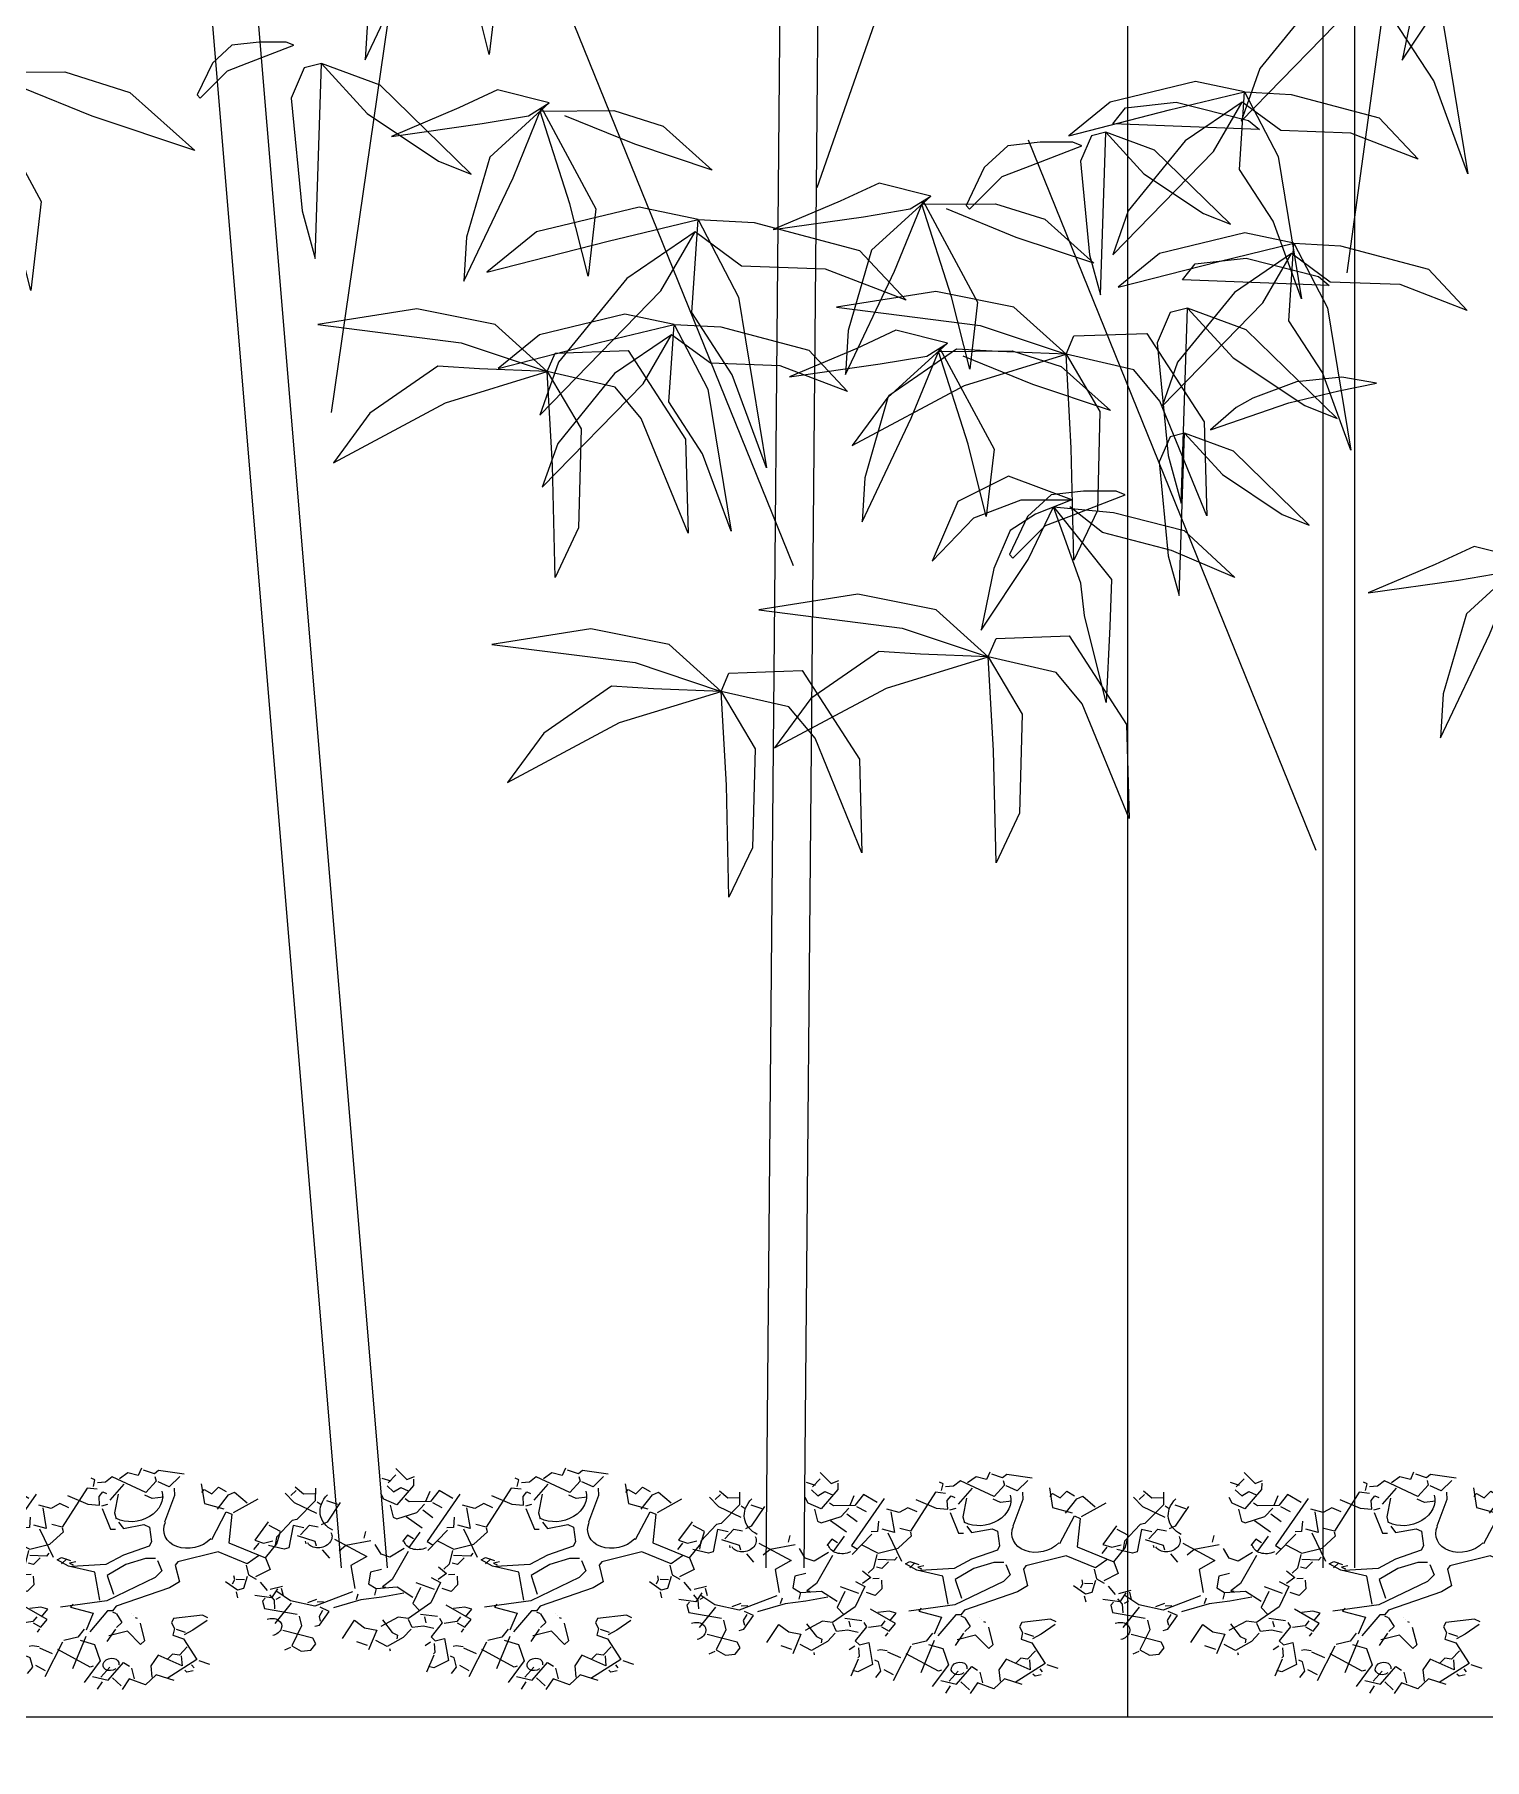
# Model space of a CAD drawing. Extents: x -1568 to -728, y -1287 to -990.
# Drawn here: x -1351.689 to -1349.347, y -1097.1 to -1094.314 of the extents above; entities that cross this region are included whole.
import ezdxf

# ---------------------------------------------------------------- set-up
doc = ezdxf.new("R2010")
doc.units = 0
doc.header["$LTSCALE"] = 5
doc.layers.get('0').update_dxf_attribs({"linetype": 'CONTINUOUS'})
doc.layers.add('绿化', color=3, linetype='CONTINUOUS')
doc.layers.add('路面边线', color=7, linetype='CONTINUOUS')

# ---------------------------------------------------------------- blocks, each defined once
blk = doc.blocks.new('A$C3DF60D46')
at = {"color": 3}
for p, q in [((753.5334, 876.300001), (732.3667, 829.733351)), ((973.6667, 876.300001), (982.1334, 833.966701)), ((1024.4667, 897.466701), (1007.5334, 867.833351)), ((1024.4667, 884.766701), (1041.40005, 872.066701)), ((1054.10005, 884.766701), (1037.1667, 846.666701)), ((732.3667, 829.733351), (711.20005, 833.966701)), ((715.43335, 825.500001), (719.6667, 804.333351)), ((757.7667, 855.133351), (783.1667, 833.966701)), ((795.8667, 855.133351), (774.70005, 838.200001)), ((787.40005, 825.500001), (774.70005, 800.100001)), ((952.50005, 825.500001), (927.10005, 804.333351)), ((977.90005, 829.733351), (969.4334, 817.033351)), ((1007.5334, 867.833351), (977.90005, 859.366701)), ((982.1334, 833.966701), (1041.40005, 787.400001)), ((1037.1667, 846.666701), (986.3667, 791.633351)), ((719.6667, 804.333351), (774.70005, 753.533351)), ((753.5334, 808.566701), (736.60005, 791.633351)), ((774.70005, 800.100001), (753.5334, 808.566701)), ((774.70005, 753.533351), (804.3334, 783.166701)), ((804.3334, 783.166701), (808.5667, 804.333351)), ((918.6334, 808.566701), (965.20005, 753.533351)), ((1041.40005, 787.400001), (1054.10005, 787.400001)), ((1054.10005, 787.400001), (1104.90005, 745.066701)), ((317.50005, 736.600001), (330.20005, 715.433351)), ((321.73335, 651.933351), (397.93335, 732.366701)), ((330.20005, 715.433351), (355.60005, 732.366701)), ((355.60005, 732.366701), (381.00005, 719.666701)), ((397.93335, 732.366701), (419.10005, 719.666701)), ((444.50005, 736.600001), (452.9667, 745.066701)), ((452.9667, 715.433351), (444.50005, 736.600001)), ((605.3667, 736.600001), (719.6667, 605.366701)), ((626.53335, 728.133351), (656.1667, 766.233351)), ((656.1667, 766.233351), (685.80005, 736.600001)), ((681.5667, 732.366701), (660.40005, 706.966701)), ((681.5667, 770.466701), (698.50005, 740.833351)), ((685.80005, 736.600001), (740.83335, 753.533351)), ((728.13335, 711.200001), (702.73335, 732.366701)), ((740.83335, 753.533351), (749.30005, 766.233351)), ((791.6334, 757.766701), (791.6334, 715.433351)), ((965.20005, 753.533351), (982.1334, 749.300001)), ((1011.7667, 757.766701), (990.60005, 745.066701)), ((1007.5334, 698.500001), (1049.8667, 732.366701)), ((1041.40005, 732.366701), (1011.7667, 757.766701)), ((1028.70005, 753.533351), (1054.10005, 770.466701)), ((1054.10005, 770.466701), (1079.50005, 698.500001)), ((1104.90005, 745.066701), (1113.3667, 719.666701)), ((211.6667, 681.566701), (275.1667, 715.433351)), ((275.1667, 715.433351), (287.8667, 706.966701)), ((287.8667, 706.966701), (313.2667, 728.133351)), ((287.8667, 698.500001), (287.8667, 681.566701)), ((372.53335, 698.500001), (419.10005, 656.166701)), ((419.10005, 719.666701), (440.2667, 723.900001)), ((431.80005, 690.033351), (423.33335, 681.566701)), ((444.50005, 677.333351), (431.80005, 690.033351)), ((444.50005, 702.733351), (469.90005, 715.433351)), ((469.90005, 715.433351), (558.80005, 605.366701)), ((524.93335, 706.966701), (478.3667, 660.400001)), ((529.1667, 664.633351), (550.33335, 685.800001)), ((550.33335, 685.800001), (575.73335, 677.333351)), ((575.73335, 677.333351), (605.3667, 698.500001)), ((596.90005, 685.800001), (601.13335, 613.833351)), ((711.20005, 715.433351), (690.03335, 681.566701)), ((757.7667, 706.966701), (723.90005, 656.166701)), ((783.1667, 706.966701), (728.13335, 711.200001)), ((791.6334, 715.433351), (783.1667, 706.966701)), ((872.0667, 690.033351), (880.5334, 668.866701)), ((956.7334, 690.033351), (884.7667, 605.366701)), ((1007.5334, 681.566701), (1007.5334, 698.500001)), ((1032.9334, 698.500001), (1032.9334, 706.966701)), ((1079.50005, 698.500001), (1092.20005, 698.500001)), ((1092.20005, 698.500001), (1130.30005, 723.900001)), ((224.3667, 677.333351), (258.23335, 651.933351)), ((245.53335, 643.466701), (249.7667, 618.066701)), ((258.23335, 651.933351), (283.63335, 677.333351)), ((287.8667, 681.566701), (321.73335, 651.933351)), ((309.03335, 626.533351), (325.9667, 643.466701)), ((393.70005, 668.866701), (414.8667, 609.600001)), ((427.5667, 643.466701), (444.50005, 643.466701)), ((448.73335, 647.700001), (444.50005, 677.333351)), ((478.3667, 660.400001), (448.73335, 647.700001)), ((635.00005, 664.633351), (643.4667, 630.766701)), ((732.3667, 643.466701), (770.4667, 601.133351)), ((753.5334, 626.533351), (766.2334, 643.466701)), ((766.2334, 643.466701), (783.1667, 626.533351)), ((931.3334, 660.400001), (863.60005, 656.166701)), ((952.50005, 647.700001), (931.3334, 660.400001)), ((994.8334, 664.633351), (982.1334, 630.766701)), ((131.23335, 609.600001), (114.3, 588.433351)), ((152.4, 592.666701), (131.23335, 609.600001)), ((169.33335, 613.833351), (152.4, 592.666701)), ((177.8, 605.366701), (169.33335, 613.833351)), ((173.5667, 635.000001), (177.8, 567.266701)), ((249.7667, 618.066701), (292.10005, 537.633351)), ((279.40005, 622.300001), (309.03335, 626.533351)), ((414.8667, 609.600001), (414.8667, 588.433351)), ((444.50005, 635.000001), (436.03335, 558.800001)), ((558.80005, 605.366701), (584.20005, 622.300001)), ((558.80005, 588.433351), (558.80005, 601.133351)), ((601.13335, 613.833351), (630.7667, 635.000001)), ((618.0667, 618.066701), (601.13335, 512.233351)), ((643.4667, 630.766701), (660.40005, 635.000001)), ((694.2667, 601.133351), (656.1667, 558.800001)), ((723.90005, 575.733351), (660.40005, 626.533351)), ((719.6667, 605.366701), (706.9667, 588.433351)), ((783.1667, 601.133351), (825.50005, 584.200001)), ((825.50005, 584.200001), (846.6667, 601.133351)), ((846.6667, 601.133351), (855.1334, 639.233351)), ((884.7667, 605.366701), (931.3334, 588.433351)), ((93.13335, 579.966701), (67.73335, 533.400001)), ((110.0667, 575.733351), (93.13335, 579.966701)), ((148.1667, 537.633351), (110.0667, 575.733351)), ((177.8, 567.266701), (131.23335, 533.400001)), ((402.1667, 550.333351), (347.13335, 546.100001)), ((410.63335, 575.733351), (402.1667, 550.333351)), ((436.03335, 558.800001), (423.33335, 554.566701)), ((601.13335, 558.800001), (558.80005, 588.433351)), ((656.1667, 558.800001), (601.13335, 558.800001)), ((660.40005, 554.566701), (677.33335, 512.233351)), ((774.70005, 588.433351), (833.9667, 508.000001)), ((855.1334, 550.333351), (884.7667, 550.333351)), ((884.7667, 550.333351), (897.4667, 512.233351)), ((931.3334, 588.433351), (935.5667, 508.000001)), ((1109.1334, 520.700001), (1138.7667, 563.033351)), ((1134.5334, 571.500001), (1155.70005, 546.100001)), ((1155.70005, 546.100001), (1198.0334, 567.266701)), ((1172.6334, 550.333351), (1181.10005, 541.866701)), ((38.1, 537.633351), (110.0667, 512.233351)), ((127, 520.700001), (114.3, 508.000001)), ((114.3, 508.000001), (139.7, 414.866651)), ((182.03335, 440.266701), (127, 520.700001)), ((347.13335, 546.100001), (334.43335, 533.400001)), ((334.43335, 533.400001), (338.6667, 482.600001)), ((579.9667, 503.766701), (558.80005, 486.833351)), ((592.6667, 499.533351), (579.9667, 503.766701)), ((609.60005, 529.166701), (618.0667, 520.700001)), ((618.0667, 520.700001), (660.40005, 537.633351)), ((635.00005, 520.700001), (656.1667, 503.766701)), ((656.1667, 503.766701), (668.8667, 512.233351)), ((677.33335, 512.233351), (694.2667, 499.533351)), ((706.9667, 512.233351), (690.03335, 482.600001)), ((833.9667, 508.000001), (863.60005, 491.066701)), ((897.4667, 512.233351), (880.5334, 491.066701)), ((1041.40005, 503.766701), (1066.80005, 499.533351)), ((1049.8667, 482.600001), (1109.1334, 520.700001)), ((1181.10005, 516.466701), (1100.6667, 469.900001)), ((1109.1334, 512.233351), (1164.1667, 457.200001)), ((1181.10005, 541.866701), (1181.10005, 516.466701)), ((338.6667, 482.600001), (347.13335, 469.900001)), ((347.13335, 469.900001), (419.10005, 461.433351)), ((419.10005, 461.433351), (469.90005, 444.500001)), ((469.90005, 444.500001), (558.80005, 465.666701)), ((503.7667, 427.566701), (567.2667, 469.900001)), ((546.10005, 478.366701), (563.03335, 478.366701)), ((563.03335, 478.366701), (554.5667, 469.900001)), ((567.2667, 469.900001), (592.6667, 499.533351)), ((567.2667, 495.300001), (584.20005, 482.600001)), ((664.63335, 465.666701), (668.8667, 436.033351)), ((685.80005, 478.366701), (668.8667, 474.133351)), ((690.03335, 482.600001), (715.43335, 469.900001)), ((732.3667, 482.600001), (711.20005, 457.200001)), ((711.20005, 457.200001), (749.30005, 397.933351)), ((774.70005, 478.366701), (732.3667, 440.266701)), ((766.2334, 457.200001), (795.8667, 410.633351)), ((825.50005, 478.366701), (791.6334, 431.800001)), ((812.80005, 452.966701), (872.0667, 457.200001)), ((880.5334, 491.066701), (825.50005, 478.366701)), ((863.60005, 491.066701), (855.1334, 486.833351)), ((872.0667, 457.200001), (927.10005, 465.666701)), ((880.5334, 491.066701), (889.00005, 469.900001)), ((927.10005, 465.666701), (1003.30005, 461.433351)), ((931.3334, 486.833351), (939.80005, 469.900001)), ((944.0334, 499.533351), (1049.8667, 482.600001)), ((1016.00005, 452.966701), (1037.1667, 474.133351)), ((1041.40005, 495.300001), (1024.4667, 491.066701)), ((1032.9334, 461.433351), (1045.6334, 444.500001)), ((1096.4334, 461.433351), (1096.4334, 427.566701)), ((0, 410.633351), (25.4, 440.266701)), ((25.4, 452.966701), (71.9667, 402.166651)), ((139.7, 414.866651), (55.03335, 334.433351)), ((334.43335, 414.866651), (330.20005, 376.766651)), ((338.6667, 423.333351), (364.0667, 431.800001)), ((364.0667, 431.800001), (419.10005, 427.566701)), ((419.10005, 427.566701), (474.13335, 406.400001)), ((508.00005, 330.200001), (503.7667, 427.566701)), ((668.8667, 436.033351), (690.03335, 419.100001)), ((690.03335, 419.100001), (711.20005, 436.033351)), ((1049.8667, 414.866651), (1016.00005, 452.966701)), ((1045.6334, 444.500001), (1045.6334, 427.566701)), ((1062.5667, 414.866651), (1049.8667, 414.866651)), ((1075.2667, 376.766651), (1147.2334, 427.566701)), ((1096.4334, 427.566701), (1134.5334, 368.300001)), ((16.93335, 372.533351), (0, 410.633351)), ((55.03335, 334.433351), (16.93335, 372.533351)), ((50.8, 385.233351), (25.4, 385.233351)), ((71.9667, 402.166651), (50.8, 385.233351)), ((63.5, 389.466651), (80.43335, 372.533351)), ((105.83335, 330.200001), (173.5667, 393.700001)), ((173.5667, 393.700001), (283.63335, 393.700001)), ((283.63335, 393.700001), (292.10005, 385.233351)), ((292.10005, 385.233351), (292.10005, 325.966651)), ((330.20005, 376.766651), (351.3667, 359.833351)), ((474.13335, 406.400001), (469.90005, 338.666651)), ((656.1667, 309.033351), (711.20005, 376.766651)), ((783.1667, 368.300001), (740.83335, 347.133351)), ((749.30005, 397.933351), (817.0334, 364.066651)), ((795.8667, 410.633351), (783.1667, 381.000001)), ((817.0334, 364.066651), (842.4334, 376.766651)), ((842.4334, 376.766651), (893.2334, 359.833351)), ((884.7667, 381.000001), (867.8334, 330.200001)), ((935.5667, 368.300001), (905.9334, 351.366651)), ((956.7334, 402.166651), (935.5667, 368.300001)), ((999.0667, 351.366651), (956.7334, 402.166651)), ((1071.0334, 355.600001), (1075.2667, 376.766651)), ((1134.5334, 368.300001), (1113.3667, 342.900001)), ((55.03335, 334.433351), (50.8, 292.100001)), ((71.9667, 347.133351), (105.83335, 330.200001)), ((110.0667, 325.966651), (110.0667, 292.100001)), ((292.10005, 325.966651), (321.73335, 313.266651)), ((351.3667, 359.833351), (491.0667, 321.733351)), ((491.0667, 321.733351), (613.83335, 338.666651)), ((588.43335, 330.200001), (533.40005, 292.100001)), ((579.9667, 338.666651), (588.43335, 330.200001)), ((647.70005, 342.900001), (664.63335, 355.600001)), ((668.8667, 321.733351), (647.70005, 342.900001)), ((664.63335, 355.600001), (694.2667, 359.833351)), ((681.5667, 325.966651), (694.2667, 313.266651)), ((736.60005, 338.666651), (732.3667, 321.733351)), ((732.3667, 321.733351), (770.4667, 283.633351)), ((757.7667, 309.033351), (783.1667, 325.966651)), ((774.70005, 355.600001), (774.70005, 334.433351)), ((783.1667, 325.966651), (812.80005, 330.200001)), ((812.80005, 330.200001), (817.0334, 359.833351)), ((817.0334, 325.966651), (842.4334, 304.800001)), ((867.8334, 330.200001), (855.1334, 317.500001)), ((905.9334, 351.366651), (939.80005, 292.100001)), ((965.20005, 330.200001), (939.80005, 309.033351)), ((1087.9667, 338.666651), (1071.0334, 355.600001)), ((1113.3667, 342.900001), (1087.9667, 338.666651)), ((1138.7667, 364.066651), (1155.70005, 359.833351)), ((50.8, 292.100001), (93.13335, 279.400001)), ((110.0667, 292.100001), (93.13335, 270.933351)), ((114.3, 287.866651), (131.23335, 249.766651)), ((143.93335, 287.866651), (122.7667, 279.400001)), ((148.1667, 287.866651), (148.1667, 300.566651)), ((148.1667, 249.766651), (173.5667, 287.866651)), ((156.63335, 275.166651), (148.1667, 287.866651)), ((321.73335, 313.266651), (469.90005, 296.333351)), ((469.90005, 296.333351), (482.60005, 283.633351)), ((474.13335, 270.933351), (482.60005, 279.400001)), ((482.60005, 283.633351), (495.30005, 287.866651)), ((495.30005, 287.866651), (554.5667, 232.833351)), ((533.40005, 292.100001), (563.03335, 241.300001)), ((677.33335, 287.866651), (656.1667, 309.033351)), ((694.2667, 309.033351), (677.33335, 287.866651)), ((681.5667, 283.633351), (690.03335, 275.166651)), ((694.2667, 313.266651), (728.13335, 317.500001)), ((770.4667, 283.633351), (762.00005, 266.700001)), ((842.4334, 304.800001), (889.00005, 287.866651)), ((855.1334, 317.500001), (859.3667, 304.800001)), ((884.7667, 279.400001), (884.7667, 270.933351)), ((889.00005, 287.866651), (914.40005, 317.500001)), ((84.6667, 258.233351), (71.9667, 224.366651)), ((131.23335, 249.766651), (148.1667, 249.766651)), ((152.4, 245.533351), (152.4, 224.366651)), ((423.33335, 237.066651), (427.5667, 241.300001)), ((431.80005, 249.766651), (431.80005, 249.766651)), ((436.03335, 258.233351), (436.03335, 258.233351)), ((474.13335, 270.933351), (465.6667, 237.066651)), ((465.6667, 237.066651), (482.60005, 224.366651)), ((554.5667, 241.300001), (554.5667, 241.300001)), ((558.80005, 228.600001), (558.80005, 228.600001)), ((567.2667, 245.533351), (588.43335, 224.366651)), ((694.2667, 224.366651), (711.20005, 232.833351)), ((711.20005, 232.833351), (719.6667, 232.833351)), ((736.60005, 266.700001), (740.83335, 190.500001)), ((762.00005, 266.700001), (736.60005, 266.700001)), ((766.2334, 258.233351), (770.4667, 228.600001)), ((770.4667, 228.600001), (774.70005, 224.366651)), ((774.70005, 266.700001), (791.6334, 258.233351)), ((29.63335, 224.366651), (63.5, 224.366651)), ((33.8667, 220.133351), (33.8667, 194.733351)), ((42.33335, 190.500001), (55.03335, 186.266651)), ((59.2667, 186.266651), (67.73335, 207.433351)), ((63.5, 156.633351), (59.2667, 186.266651)), ((241.30005, 182.033351), (254.00005, 194.733351)), ((254.00005, 194.733351), (330.20005, 207.433351)), ((330.20005, 207.433351), (338.6667, 194.733351)), ((338.6667, 194.733351), (334.43335, 173.566651)), ((419.10005, 220.133351), (419.10005, 156.633351)), ((431.80005, 148.166651), (457.20005, 203.200001)), ((457.20005, 203.200001), (508.00005, 203.200001)), ((486.83335, 220.133351), (516.4667, 186.266651)), ((550.33335, 186.266651), (546.10005, 127.000001)), ((584.20005, 211.666651), (550.33335, 186.266651)), ((567.2667, 220.133351), (622.30005, 122.766651)), ((575.73335, 114.300001), (647.70005, 198.966651)), ((588.43335, 224.366651), (626.53335, 224.366651)), ((630.7667, 220.133351), (698.50005, 118.533351)), ((694.2667, 220.133351), (664.63335, 190.500001)), ((723.90005, 194.733351), (732.3667, 203.200001)), ((723.90005, 160.866651), (723.90005, 194.733351)), ((740.83335, 190.500001), (783.1667, 177.800001)), ((774.70005, 220.133351), (804.3334, 169.333351)), ((783.1667, 177.800001), (795.8667, 186.266651)), ((245.53335, 173.566651), (287.8667, 152.400001)), ((287.8667, 152.400001), (313.2667, 143.933351)), ((330.20005, 169.333351), (309.03335, 152.400001)), ((342.90005, 152.400001), (317.50005, 131.233351)), ((334.43335, 173.566651), (342.90005, 152.400001)), ((419.10005, 156.633351), (431.80005, 148.166651)), ((715.43335, 165.100001), (694.2667, 139.700001)), ((740.83335, 143.933351), (723.90005, 160.866651)), ((317.50005, 131.233351), (296.33335, 50.800001)), ((313.2667, 101.600001), (338.6667, 80.433351)), ((338.6667, 42.333351), (393.70005, 97.366651)), ((393.70005, 97.366651), (419.10005, 67.733351)), ((486.83335, 101.600001), (474.13335, 84.666651)), ((537.63335, 55.033351), (486.83335, 101.600001)), ((524.93335, 97.366651), (554.5667, 71.966651)), ((546.10005, 127.000001), (601.13335, 67.733351)), ((567.2667, 114.300001), (575.73335, 114.300001)), ((292.10005, 46.566651), (266.70005, 25.400001)), ((296.33335, 50.800001), (385.23335, 12.700001)), ((334.43335, 76.200001), (338.6667, 42.333351)), ((338.6667, 80.433351), (355.60005, 88.900001)), ((355.60005, 88.900001), (372.53335, 76.200001)), ((419.10005, 67.733351), (423.33335, 29.633351)), ((469.90005, 76.200001), (469.90005, 38.100001)), ((524.93335, 59.266651), (508.00005, 25.400001)), ((575.73335, 80.433351), (537.63335, 55.033351)), ((554.5667, 55.033351), (571.50005, 33.866651)), ((313.2667, 38.100001), (309.03335, 25.400001)), ((313.2667, 16.933351), (330.20005, 16.933351)), ((330.20005, 16.933351), (334.43335, 25.400001)), ((368.30005, 0.000001), (410.63335, 33.866651)), ((410.63335, 33.866651), (444.50005, 8.466651)), ((444.50005, 8.466651), (482.60005, 42.333351)), ((482.60005, 42.333351), (508.00005, 12.700001))]:
    blk.add_line(p, q, dxfattribs=at)
for centre, radius, start, end in [((893.2334, 778.933351), 84.66665, 316.84761, 50.906141), ((994.8334, 706.966701), 33.86665, 165.963757, 347.471192), ((355.60005, 639.233351), 76.2, 177.137595, 319.398705), ((736.60005, 626.533351), 42.33335, 255.963757, 0), ((228.60005, 499.533351), 71.96665, 231.842773, 30.963757), ((1176.8667, 448.733351), 29.63335, 81.869898, 270), ((520.70005, 105.833351), 21.16665, 243.434949, 201.801409)]:
    blk.add_arc(centre, radius, start, end, dxfattribs=at)
blk = doc.blocks.new('tree104')
at = {"color": 0}
for points in [[(-3876.7, 19704.6), (-2233.9, 0)], [(-3636.1, 19724.7), (-1991.5, 0)], [(2928.1, 17411.8), (2928.1, 0)], [(3094.4, 17411.8), (3094.4, 0)], [(141.4, 15879.6), (0, 0)], [(341, 15877.8), (199.6, 0)], [(269.3, 7255.3), (2255.4, 12927.3)], [(-2284.4, 6073.7), (-1338.6, 12596.4)], [(3055.8, 6807.3), (3629.7, 10976.4)], [(145.1, 5266.9), (-1368.1, 9000.9)], [(-1658.2, 8865.6), (-1930.3, 8933.6), (-2134.4, 8838.4), (-2488.1, 8688.9), (-2011.9, 8756.8), (-1767.1, 8797.6), (-1658.2, 8865.6), (-1971.1, 8580.1), (-2093.6, 8158.6), (-2107.2, 7927.4), (-1848.7, 8471.3), (-1699, 8838.4), (-1413.4, 8308.1), (-1454.2, 7954.6), (-1549.4, 8335.3), (-1705.6, 8822.4), (-1318.1, 8824.8), (-1059.6, 8743.2), (-801.2, 8512.1), (-1209.3, 8648.1), (-1576.6, 8797.6)], [(3411.5, 8248.4), (3344.9, 7924.8), (3592.4, 8296)], [(3331.4, 8632.8), (3021.2, 8698.1), (2482.5, 8567.5), (2221.3, 8355.4), (2858, 8518.6), (3331.4, 8632.8), (3543.6, 8224.9), (3690.5, 7327.5), (3511, 7817), (3298.7, 8143.3), (3331.4, 8632.8), (3625.2, 8616.5), (4180.3, 8469.6), (4425.1, 8208.6), (4000.7, 8371.7), (3559.9, 8388.1), (3315.1, 8567.5), (2955.9, 8322.8), (2596.8, 7882.2), (2498.8, 7604.8), (3135.5, 8257.5), (3315.1, 8567.5)], [(-4134.3, 7917.8), (-4493.4, 8007.5), (-4762.8, 7881.9), (-5229.7, 7684.4), (-4601.2, 7774.2), (-4277.9, 7828), (-4134.3, 7917.8), (-4547.3, 7540.8), (-4708.9, 6984.4), (-4726.9, 6679.3), (-4385.7, 7397.3), (-4188.2, 7881.9), (-3811.1, 7181.9), (-3864.9, 6715.2), (-3990.6, 7217.8), (-4196.8, 7860.7), (-3685.3, 7863.9), (-3344.2, 7756.2), (-3003, 7451.1), (-3541.7, 7630.6), (-4026.5, 7828)], [(-2521.6, 8019.9), (-2664.5, 8019.9), (-2807.3, 8004), (-2910.4, 7908.9), (-2989.8, 7742.3), (-2973.9, 7726.4), (-2831.1, 7869.2), (-2727.9, 7908.9), (-2482, 8004), (-2521.6, 8019.9)], [(-2336.1, 7907.6), (-2427.3, 7884.8), (-2495.7, 7725.3), (-2438.7, 7133), (-2370.3, 6882.4), (-2336.1, 7907.6), (-2096.8, 7645.6), (-1720.7, 7395), (-1549.7, 7326.6), (-2028.4, 7793.7), (-2336.1, 7907.6)], [(2517.1, 7758.8), (2258.6, 7813.2), (1809.7, 7704.4), (1592, 7527.6), (2122.6, 7663.6), (2517.1, 7758.8), (2694, 7418.8), (2816.4, 6671), (2666.8, 7078.9), (2489.9, 7350.9), (2517.1, 7758.8), (2762, 7745.2), (3224.5, 7622.8), (3428.6, 7405.2), (3074.9, 7541.2), (2707.6, 7554.8), (2503.5, 7704.4), (2204.2, 7500.4), (1904.9, 7133.3), (1823.3, 6902.1), (2353.9, 7446), (2503.5, 7704.4)], [(-1138.8, 7701.2), (-1410.9, 7769.2), (-1615, 7674.1), (-1968.7, 7524.5), (-1492.5, 7592.5), (-1247.7, 7633.3), (-1138.8, 7701.2), (-1451.7, 7415.7), (-1574.2, 6994.2), (-1587.8, 6763), (-1329.3, 7306.9), (-1179.6, 7674.1), (-894, 7143.8), (-934.8, 6790.2), (-1030, 7170.9), (-1186.2, 7658), (-798.7, 7660.5), (-540.2, 7578.9), (-281.8, 7347.7), (-689.9, 7483.7), (-1057.2, 7633.3)], [(1823.5, 7589.9), (1890.1, 7675.6), (2156.7, 7704.1), (2537.6, 7609), (2594.7, 7561.4), (1823.5, 7589.9)], [(1787.4, 7546.6), (1711.4, 7527.7), (1654.4, 7394.8), (1701.9, 6901.1), (1758.9, 6692.3), (1787.4, 7546.6), (1986.8, 7328.3), (2300.2, 7119.5), (2442.7, 7062.5), (2043.8, 7451.7), (1787.4, 7546.6)], [(1614, 7494.8), (1442.6, 7494.8), (1271.2, 7475.7), (1147.4, 7361.5), (1052.2, 7161.7), (1071.3, 7142.6), (1242.7, 7313.9), (1366.4, 7361.5), (1661.6, 7475.7), (1614, 7494.8)], [(2893.4, 3770.3), (1380.1, 7504.4)], [(867.3, 7211.2), (595.3, 7279.2), (391.2, 7184), (37.5, 7034.5), (513.6, 7102.4), (758.5, 7143.2), (867.3, 7211.2), (554.4, 6925.7), (432, 6504.2), (418.4, 6273), (676.9, 6816.9), (826.5, 7184), (1112.2, 6653.7), (1071.4, 6300.2), (976.2, 6680.9), (820, 7168), (1207.4, 7170.4), (1465.9, 7088.8), (1724.4, 6857.7), (1316.3, 6993.7), (949, 7143.2)], [(-356.4, 7087.8), (-666.6, 7153), (-1205.3, 7022.5), (-1466.5, 6810.4), (-829.8, 6973.5), (-356.4, 7087.8), (-144.2, 6679.8), (2.8, 5782.4), (-176.8, 6271.9), (-389, 6598.3), (-356.4, 7087.8), (-62.5, 7071.5), (492.5, 6924.6), (737.4, 6663.5), (312.9, 6826.7), (-127.8, 6843), (-372.7, 7022.5), (-731.9, 6777.7), (-1091, 6337.2), (-1189, 6059.8), (-552.3, 6712.5), (-372.7, 7022.5)], [(2776.5, 6962.8), (2518, 7017.2), (2069.1, 6908.4), (1851.4, 6731.6), (2382, 6867.6), (2776.5, 6962.8), (2953.3, 6622.9), (3075.8, 5875), (2926.1, 6282.9), (2749.3, 6554.9), (2776.5, 6962.8), (3021.3, 6949.2), (3483.9, 6826.8), (3687.9, 6609.3), (3334.2, 6745.2), (2966.9, 6758.8), (2762.9, 6908.4), (2463.6, 6704.4), (2164.3, 6337.3), (2082.7, 6106.2), (2613.2, 6650.1), (2762.9, 6908.4)], [(2191.1, 6769.9), (2257.7, 6855.5), (2524.3, 6884.1), (2905.2, 6788.9), (2962.3, 6741.3), (2191.1, 6769.9)], [(1578.3, 6379.5), (1304.1, 6626.2), (892.7, 6708.4), (371.7, 6626.2), (1125.8, 6530.2), (1578.3, 6379.5), (1221.8, 6393.2), (1002.4, 6406.9), (646, 6160.2), (454, 5899.8), (1043.6, 6215), (1578.3, 6379.5), (1619.4, 6475.4), (2003.3, 6489.1), (2305, 6023.2), (2318.7, 5529.8), (2071.9, 6132.8), (1934.8, 6297.3), (1578.3, 6379.5), (1756.5, 6078), (1742.8, 5557.2), (1619.4, 5296.9), (1605.7, 5886.1), (1578.3, 6379.5)], [(2217.5, 6621.9), (2126.3, 6599.1), (2057.9, 6439.6), (2114.9, 5847.3), (2183.3, 5596.7), (2217.5, 6621.9), (2456.8, 6359.9), (2832.9, 6109.3), (3003.9, 6040.9), (2525.2, 6508), (2217.5, 6621.9)], [(-1149.6, 6288.6), (-1423.8, 6535.3), (-1835.1, 6617.5), (-2356.1, 6535.3), (-1602, 6439.4), (-1149.6, 6288.6), (-1506.1, 6302.3), (-1725.4, 6316), (-2081.9, 6069.3), (-2273.9, 5809), (-1684.3, 6124.2), (-1149.6, 6288.6), (-1108.5, 6384.5), (-724.6, 6398.2), (-422.9, 5932.3), (-409.2, 5438.9), (-656, 6041.9), (-793.1, 6206.4), (-1149.6, 6288.6), (-971.3, 5987.1), (-985.1, 5466.4), (-1108.5, 5206), (-1122.2, 5795.3), (-1149.6, 6288.6)], [(-482.3, 6536.4), (-740.8, 6590.8), (-1189.8, 6482), (-1407.4, 6305.2), (-876.9, 6441.2), (-482.3, 6536.4), (-305.5, 6196.4), (-183.1, 5448.6), (-332.7, 5856.5), (-509.6, 6128.5), (-482.3, 6536.4), (-237.5, 6522.8), (225.1, 6400.4), (429.1, 6182.8), (75.4, 6318.8), (-291.9, 6332.4), (-496, 6482), (-795.2, 6278), (-1094.5, 5910.9), (-1176.2, 5679.7), (-645.6, 6223.6), (-496, 6482)], [(954.7, 6437.2), (682.7, 6505.1), (478.6, 6410), (124.9, 6260.4), (601, 6328.4), (845.9, 6369.2), (954.7, 6437.2), (641.8, 6151.6), (519.4, 5730.1), (505.8, 5498.9), (764.3, 6042.8), (913.9, 6410), (1199.6, 5879.7), (1158.8, 5526.1), (1063.6, 5906.9), (907.4, 6394), (1294.8, 6396.4), (1553.3, 6314.8), (1811.8, 6083.6), (1403.7, 6219.6), (1036.4, 6369.2)], [(3210.1, 6226.9), (3027.6, 6258.6), (2789.6, 6234.9), (2559.5, 6147.6), (2472.2, 6100), (2337.3, 5981.1), (2749.9, 6123.8), (3011.7, 6187.3), (3210.1, 6226.9)], [(2201.2, 5964.8), (2125.2, 5945.8), (2068.3, 5812.9), (2115.7, 5319.3), (2172.7, 5110.4), (2201.2, 5964.8), (2400.7, 5746.4), (2714.1, 5537.6), (2856.5, 5480.6), (2457.7, 5869.9), (2201.2, 5964.8)], [(1608.1, 5614.3), (1274.9, 5738), (1008.3, 5604.8), (875, 5290.8), (1094, 5519.2), (1341.5, 5614.3), (1608.1, 5614.3), (1417.7, 5538.2), (1284.4, 5452.5), (1198.7, 5252.7), (1132.1, 4929.1), (1379.6, 5300.3), (1512.9, 5576.3), (1817.6, 5195.6), (1808.1, 4948.1), (1789.1, 4548.4), (1674.8, 5005.2), (1655.8, 5176.5), (1512.9, 5576.3), (1827.1, 5547.7), (2198.5, 5452.5), (2465.1, 5205.1), (2131.8, 5347.9), (1770, 5443), (1598.6, 5576.3)], [(1841.9, 5659.7), (1670.5, 5659.7), (1499.2, 5640.6), (1375.4, 5526.4), (1280.2, 5326.6), (1299.2, 5307.5), (1470.6, 5478.8), (1594.4, 5526.4), (1889.5, 5640.6), (1841.9, 5659.7)], [(3995.7, 5301.1), (3723.6, 5369.1), (3519.6, 5273.9), (3165.9, 5124.3), (3642, 5192.3), (3886.9, 5233.1), (3995.7, 5301.1), (3682.8, 5015.5), (3560.4, 4594), (3546.8, 4362.9), (3805.3, 4906.8), (3954.9, 5273.9), (4240.6, 4743.6), (4199.8, 4390.1), (4104.6, 4770.8), (3948.4, 5257.9), (4335.8, 5260.3), (4594.3, 5178.7), (4852.8, 4947.6), (4444.7, 5083.5), (4077.3, 5233.1)], [(1169.1, 4789), (894.9, 5035.7), (483.6, 5117.9), (-37.4, 5035.7), (716.6, 4939.7), (1169.1, 4789), (812.6, 4802.7), (593.3, 4816.4), (236.8, 4569.7), (44.8, 4309.4), (634.4, 4624.6), (1169.1, 4789), (1210.2, 4884.9), (1594.1, 4898.6), (1895.8, 4432.7), (1909.5, 3939.3), (1662.7, 4542.3), (1525.6, 4706.8), (1169.1, 4789), (1347.3, 4487.5), (1333.6, 3966.8), (1210.2, 3706.4), (1196.5, 4295.7), (1169.1, 4789)], [(-235.1, 4607.2), (-509.4, 4853.9), (-920.7, 4936.1), (-1441.7, 4853.9), (-687.6, 4758), (-235.1, 4607.2), (-591.6, 4620.9), (-811, 4634.6), (-1167.5, 4388), (-1359.4, 4127.6), (-769.9, 4442.8), (-235.1, 4607.2), (-194, 4703.2), (189.9, 4716.9), (491.5, 4250.9), (505.2, 3757.6), (258.4, 4360.6), (121.3, 4525), (-235.1, 4607.2), (-56.9, 4305.7), (-70.6, 3785), (-194, 3524.6), (-207.7, 4113.9), (-235.1, 4607.2)]]:
    blk.add_lwpolyline(points, dxfattribs=at)

msp = doc.modelspace()

# ---------------------------------------------------------------- linework, layer by layer
at = {"layer": '绿化'}
msp.add_line((-1367.24612, -1097.03128), (-1339.29167, -1097.03128), dxfattribs=at)
at = {"layer": '路面边线'}
msp.add_line((-1349.92277, -1097.03128), (-1349.92277, -1062.0253), dxfattribs=at)

# ---------------------------------------------------------------- block references
at = {"color": 74, "xscale": 0.0003072000003157882, "yscale": 0.0003071999999519903, "zscale": 0.0003072000000000001}
msp.add_blockref('tree104', (-1350.50724, -1096.79048), dxfattribs=at)
at = {"color": 7, "linetype": 'Continuous', "extrusion": (0, 0, -1), "xscale": 0.0006093749781889976, "yscale": 0.0004687500186264515, "zscale": -0.000609375, "rotation": 346.1347678434445}
for p in [(1351.24517, -1096.91874), (1350.56045, -1096.91874), (1349.87518, -1096.92523), (1349.19046, -1096.92523)]:
    msp.add_blockref('A$C3DF60D46', p, dxfattribs=at)

doc.saveas('drawing.dxf')
